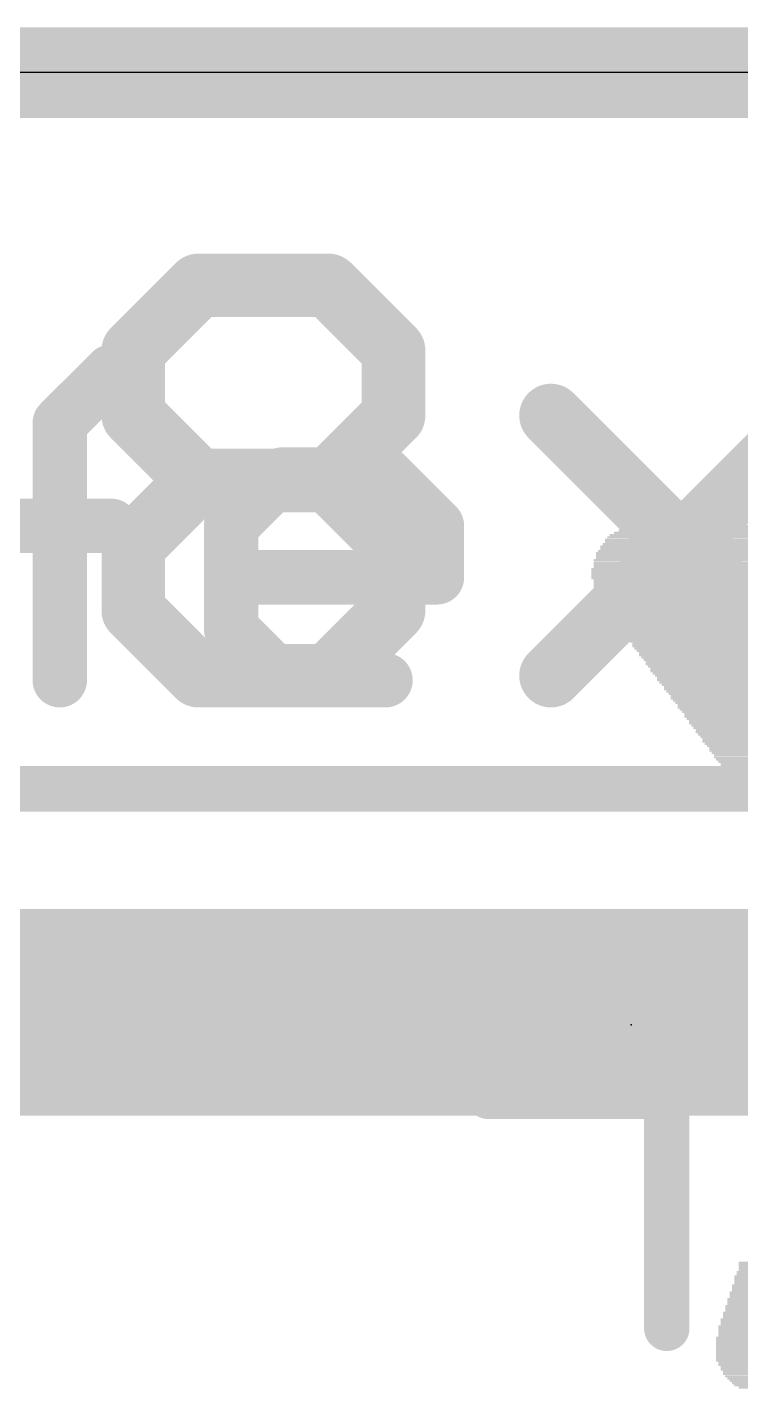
# Model space of a CAD drawing. Extents: x -13.4 to 36.9, y -18 to 22.9.
# Drawn here: x 12.661 to 14.658, y 10.284 to 14.097 of the extents above; entities that cross this region are included whole.
import ezdxf

# ---------------------------------------------------------------- set-up
doc = ezdxf.new("R2010")
doc.units = 0
for name, color, linetype in [('1', 12, 'CONTINUOUS'), ('16', 132, 'CONTINUOUS'), ('20', 53, 'CONTINUOUS'), ('21', 40, 'CONTINUOUS'), ('22', 6, 'CONTINUOUS'), ('23', 53, 'CONTINUOUS'), ('47', 253, 'CONTINUOUS')]:
    doc.layers.add(name, color=color, linetype=linetype)

# ---------------------------------------------------------------- blocks, each defined once
blk = doc.blocks.new('RECT')
blk.add_solid([(-0.5, -0.5), (0.5, -0.5), (-0.5, 0.5), (0.5, 0.5)])

msp = doc.modelspace()

# ---------------------------------------------------------------- linework, layer by layer
at = {"layer": '1', "const_width": 0.254}
for points in [[(30.226, 13.97), (-1.524, 13.97)], [(10.922, 11.176), (18.862, 11.176)]]:
    msp.add_lwpolyline(points, dxfattribs=at)
at = {"layer": '16', "const_width": 0.254}
msp.add_lwpolyline([(3.048, 11.43), (21.463, 11.43)], dxfattribs=at)
at = {"layer": '20'}
msp.add_line((25.146, 13.97), (3.556, 13.97), dxfattribs=at)
at = {"layer": '21'}
for points, const_width in [([(12.7517, 12.9885), (12.8958, 13.1325)], 0.1524), ([(12.7517, 12.2682), (12.7517, 12.9885)], 0.1524), ([(13.2313, 12.7004), (13.3754, 12.8444)], 0.1524), ([(13.3754, 12.8444), (13.6635, 12.8444)], 0.1524), ([(13.6635, 12.8444), (13.8076, 12.7004)], 0.1524), ([(12.6077, 12.7004), (12.8958, 12.7004)], 0.1524), ([(13.2313, 12.4123), (13.2313, 12.7004)], 0.1524), ([(13.8076, 12.7004), (13.8076, 12.5563)], 0.1524), ([(13.8076, 12.5563), (13.2313, 12.5563)], 0.1524), ([(13.3754, 12.2682), (13.2313, 12.4123)], 0.1524), ([(13.6635, 12.2682), (13.3754, 12.2682)], 0.1524), ([(13.951, 11.353), (2.001, 11.353)], 0.127), ([(13.951, 11.103), (13.951, 11.353)], 0.127), ([(14.451, 11.103), (13.951, 11.103)], 0.127), ([(14.451, 10.453), (14.451, 11.103)], 0.127)]:
    msp.add_lwpolyline(points, dxfattribs=dict(at, const_width=const_width))
for points, const_width in [([(12.9227, 13.1056, 1), (12.8688, 13.1595)], 0.0762), ([(12.7898, 12.9885, 1), (12.7136, 12.9885)], 0.0762), ([(12.7248, 13.0154, 1), (12.7787, 12.9615)], 0.0762), ([(13.3754, 12.8825, 1), (13.3754, 12.8063)], 0.0762), ([(13.4023, 12.8175, 1), (13.3485, 12.8714)], 0.0762), ([(13.6905, 12.8714, 1), (13.6366, 12.8175)], 0.0762), ([(13.6635, 12.8063, 1), (13.6635, 12.8825)], 0.0762), ([(12.8958, 12.6623, 1), (12.8958, 12.7385)], 0.0762), ([(13.2694, 12.7004, 1), (13.1932, 12.7004)], 0.0762), ([(13.8457, 12.7004, 1), (13.7695, 12.7004)], 0.0762), ([(13.2044, 12.7273, 1), (13.2583, 12.6734)], 0.0762), ([(13.7806, 12.6734, 1), (13.8345, 12.7273)], 0.0762), ([(13.2313, 12.5944, 1), (13.2313, 12.5182)], 0.0762), ([(13.8076, 12.5182, 1), (13.8076, 12.5944)], 0.0762), ([(13.7695, 12.5563, 1), (13.8457, 12.5563)], 0.0762), ([(13.2583, 12.4392, 1), (13.2044, 12.3853)], 0.0762), ([(13.1932, 12.4123, 1), (13.2694, 12.4123)], 0.0762), ([(13.3754, 12.3063, 1), (13.3754, 12.2301)], 0.0762), ([(13.3485, 12.2413, 1), (13.4023, 12.2951)], 0.0762), ([(13.6635, 12.2301, 1), (13.6635, 12.3063)], 0.0762), ([(12.7136, 12.2682, 1), (12.7898, 12.2682)], 0.0762), ([(13.9828, 11.353, 1), (13.9192, 11.353)], 0.0635), ([(13.951, 11.3212, 1), (13.951, 11.3848)], 0.0635), ([(13.951, 11.1348, 1), (13.951, 11.0712)], 0.0635), ([(13.9192, 11.103, 1), (13.9828, 11.103)], 0.0635), ([(14.4828, 11.103, 1), (14.4192, 11.103)], 0.0635), ([(14.451, 11.0712, 1), (14.451, 11.1348)], 0.0635), ([(14.4192, 10.453, 1), (14.4828, 10.453)], 0.0635)]:
    msp.add_lwpolyline(points, format="xyb", dxfattribs=dict(at, const_width=const_width))
at = {"layer": '22'}
for points, const_width in [([(13.1397, 13.374), (12.9575, 13.1918)], 0.1778), ([(13.504, 13.374), (13.1397, 13.374)], 0.1778), ([(13.6862, 13.1918), (13.504, 13.374)], 0.1778), ([(12.9575, 13.1918), (12.9575, 13.0097)], 0.1778), ([(13.6862, 13.0097), (13.6862, 13.1918)], 0.1778), ([(12.9575, 13.0097), (13.1397, 12.8275)], 0.1778), ([(13.504, 12.8275), (13.6862, 13.0097)], 0.1778), ([(14.8556, 13.0097), (14.1269, 12.2809)], 0.1778), ([(14.8556, 12.2809), (14.1269, 13.0097)], 0.1778), ([(13.1397, 12.8275), (12.9575, 12.6453)], 0.1778), ([(13.504, 12.8275), (13.1397, 12.8275)], 0.1778), ([(13.6862, 12.6453), (13.504, 12.8275)], 0.1778), ([(12.9575, 12.6453), (12.9575, 12.4631)], 0.1778), ([(13.6862, 12.4631), (13.6862, 12.6453)], 0.1778), ([(12.9575, 12.4631), (13.1397, 12.2809)], 0.1778), ([(13.504, 12.2809), (13.6862, 12.4631)], 0.1778), ([(13.1397, 12.2809), (13.504, 12.2809)], 0.1778), ([(0.762, 11.964), (27.762, 11.964)], 0.127), ([(27.262, 11.564), (1.462, 11.564)], 0.127)]:
    msp.add_lwpolyline(points, dxfattribs=dict(at, const_width=const_width))
at = {"layer": '22', "const_width": 0.0889}
for points in [[(13.1397, 13.4185, 1), (13.1397, 13.3296)], [(13.1711, 13.3426, 1), (13.1082, 13.4055)], [(13.5355, 13.4055, 1), (13.4726, 13.3426)], [(13.504, 13.3296, 1), (13.504, 13.4185)], [(13.0019, 13.1918, 1), (12.913, 13.1918)], [(13.7307, 13.1918, 1), (13.6418, 13.1918)], [(12.9261, 13.2233, 1), (12.9889, 13.1604)], [(13.6548, 13.1604, 1), (13.7177, 13.2233)], [(12.9889, 13.0411, 1), (12.9261, 12.9782)], [(13.7177, 12.9782, 1), (13.6548, 13.0411)], [(14.1583, 13.0411, 1), (14.0954, 12.9782)], [(12.913, 13.0097, 1), (13.0019, 13.0097)], [(13.6418, 13.0097, 1), (13.7307, 13.0097)], [(13.1397, 12.8719, 1), (13.1397, 12.783)], [(13.1711, 12.796, 1), (13.1082, 12.8589)], [(13.1082, 12.796, 1), (13.1711, 12.8589)], [(13.5355, 12.8589, 1), (13.4726, 12.796)], [(13.4726, 12.8589, 1), (13.5355, 12.796)], [(13.504, 12.783, 1), (13.504, 12.8719)], [(13.0019, 12.6453, 1), (12.913, 12.6453)], [(12.9261, 12.6767, 1), (12.9889, 12.6138)], [(13.7307, 12.6453, 1), (13.6418, 12.6453)], [(13.6548, 12.6138, 1), (13.7177, 12.6767)], [(12.9889, 12.4945, 1), (12.9261, 12.4317)], [(13.7177, 12.4317, 1), (13.6548, 12.4945)], [(12.913, 12.4631, 1), (13.0019, 12.4631)], [(13.6418, 12.4631, 1), (13.7307, 12.4631)], [(13.1397, 12.3254, 1), (13.1397, 12.2365)], [(13.1082, 12.2495, 1), (13.1711, 12.3123)], [(13.4726, 12.3123, 1), (13.5355, 12.2495)], [(13.504, 12.2365, 1), (13.504, 12.3254)], [(14.0954, 12.3123, 1), (14.1583, 12.2495)]]:
    msp.add_lwpolyline(points, format="xyb", dxfattribs=at)
at = {"layer": '23'}
msp.add_point((14.351, 11.303), dxfattribs=at)
at = {"layer": '47', "const_width": 0.13}
msp.add_lwpolyline([(17.018, 13.97), (-7.03, 13.97)], dxfattribs=at)

# ---------------------------------------------------------------- block references
at = {"layer": '21'}
for p, xscale, yscale in [((14.7511, 12.7), 0.7937, 0.0064), ((14.8114, 12.6619), 1.0668, 0.0064), ((14.805, 12.6683), 1.0414, 0.0063), ((14.7955, 12.6746), 1.0096, 0.0064), ((14.7892, 12.681), 0.9715, 0.0063), ((14.7797, 12.6873), 0.9271, 0.0064), ((14.767, 12.6936), 0.8763, 0.0063), ((14.8463, 12.6238), 1.1874, 0.0064), ((14.8431, 12.6302), 1.1684, 0.0063), ((14.8399, 12.6365), 1.1493, 0.0064), ((14.8305, 12.6429), 1.1303, 0.0063), ((14.8273, 12.6492), 1.1113, 0.0064), ((14.8209, 12.6555), 1.0858, 0.0063), ((14.8622, 12.6048), 1.2319, 0.0063), ((14.8685, 12.5984), 1.2446, 0.0064), ((14.8717, 12.5921), 1.251, 0.0063), ((14.878, 12.5857), 1.2637, 0.0064), ((14.859, 12.6111), 1.2128, 0.0064), ((14.8527, 12.6174), 1.2001, 0.0063), ((14.878, 12.5793), 1.2763, 0.0063), ((14.8844, 12.573), 1.289, 0.0064), ((14.8876, 12.5667), 1.2954, 0.0063), ((14.8971, 12.554), 1.3144, 0.0063), ((14.8908, 12.5603), 1.3017, 0.0064), ((14.9035, 12.5476), 1.3145, 0.0064), ((14.9066, 12.5412), 1.3208, 0.0063), ((14.9098, 12.5349), 1.3272, 0.0064), ((14.913, 12.5286), 1.3335, 0.0063), ((14.9194, 12.5222), 1.3335, 0.0064), ((14.9225, 12.5159), 1.3398, 0.0063), ((14.9289, 12.5095), 1.3399, 0.0064), ((14.932, 12.5031), 1.3462, 0.0063), ((14.9384, 12.4968), 1.3462, 0.0064), ((14.9416, 12.4905), 1.3525, 0.0063), ((14.9479, 12.4841), 1.3526, 0.0064), ((14.9511, 12.4778), 1.3589, 0.0063), ((14.9575, 12.4714), 1.3589, 0.0064), ((14.9606, 12.465), 1.3526, 0.0063), ((14.967, 12.4587), 1.3525, 0.0064), ((14.9702, 12.4524), 1.3589, 0.0063), ((14.9765, 12.446), 1.3589, 0.0064), ((14.9797, 12.4397), 1.3525, 0.0063), ((14.9829, 12.4333), 1.3589, 0.0064), ((14.9892, 12.4269), 1.3589, 0.0063), ((14.9924, 12.4206), 1.3525, 0.0064), ((14.9987, 12.4143), 1.3526, 0.0063), ((15.0019, 12.4079), 1.3589, 0.0064), ((15.0051, 12.4016), 1.3525, 0.0063), ((15.0114, 12.3952), 1.3526, 0.0064), ((15.0145, 12.3889), 1.3589, 0.0063), ((15.0178, 12.3825), 1.3525, 0.0064), ((15.0241, 12.3762), 1.3526, 0.0063), ((15.0305, 12.3698), 1.3525, 0.0064), ((15.0305, 12.3635), 1.3525, 0.0063), ((15.0368, 12.3571), 1.3526, 0.0064), ((15.0432, 12.3508), 1.3525, 0.0063), ((15.2114, 12.3444), 1.6764, 0.0064), ((15.2114, 12.3381), 1.6764, 0.0063), ((15.2115, 12.3317), 1.6637, 0.0064), ((15.2146, 12.3254), 1.6574, 0.0063), ((15.2146, 12.319), 1.6446, 0.0064), ((15.2146, 12.3127), 1.6446, 0.0063), ((15.2178, 12.3063), 1.6383, 0.0064), ((15.2178, 12.3), 1.6256, 0.0063), ((15.2178, 12.2936), 1.6256, 0.0064), ((15.2178, 12.2873), 1.6129, 0.0063), ((15.221, 12.2809), 1.6065, 0.0064), ((15.2241, 12.2746), 1.6002, 0.0063), ((15.2241, 12.2682), 1.6002, 0.0064), ((15.2241, 12.2619), 1.5875, 0.0063), ((15.2273, 12.2555), 1.5812, 0.0064), ((15.2305, 12.2492), 1.5748, 0.0063), ((15.2273, 12.2428), 1.5684, 0.0064), ((15.2305, 12.2365), 1.5621, 0.0063), ((15.2337, 12.2301), 1.5557, 0.0064), ((15.2368, 12.2238), 1.5494, 0.0063), ((15.2368, 12.2174), 1.5494, 0.0064), ((15.2369, 12.2111), 1.5367, 0.0063), ((15.24, 12.2047), 1.5304, 0.0064), ((15.2432, 12.1984), 1.524, 0.0063), ((15.2432, 12.192), 1.524, 0.0064), ((15.2464, 12.1857), 1.5177, 0.0063), ((15.2496, 12.1793), 1.5113, 0.0064), ((15.2495, 12.173), 1.4986, 0.0063), ((15.2495, 12.1666), 1.4986, 0.0064), ((15.2527, 12.1603), 1.4922, 0.0063), ((15.2559, 12.1539), 1.4859, 0.0064), ((15.2559, 12.1476), 1.4859, 0.0063), ((15.2591, 12.1412), 1.4795, 0.0064), ((15.2622, 12.1349), 1.4732, 0.0063), ((15.2654, 12.1285), 1.4668, 0.0064), ((15.2654, 12.1222), 1.4668, 0.0063), ((15.2686, 12.1158), 1.4605, 0.0064), ((15.2718, 12.1095), 1.4541, 0.0063), ((15.2749, 12.1031), 1.4478, 0.0064), ((15.2749, 12.0968), 1.4478, 0.0063), ((15.2781, 12.0904), 1.4414, 0.0064), ((15.0145, 12.0841), 0.9017, 0.0063), ((15.0019, 12.0777), 0.8636, 0.0064), ((14.9924, 12.0714), 0.8445, 0.0063), ((14.9924, 12.065), 0.8319, 0.0064), ((14.9892, 12.0523), 0.8128, 0.0064), ((14.9924, 12.0587), 0.8191, 0.0063), ((14.9924, 12.046), 0.8065, 0.0063), ((14.9924, 12.0396), 0.7937, 0.0064), ((14.9955, 12.0333), 0.7874, 0.0063), ((14.9955, 12.0269), 0.7874, 0.0064), ((14.9987, 12.0206), 0.781, 0.0063), ((15.0019, 12.0142), 0.7747, 0.0064), ((15.0083, 12.0079), 0.7747, 0.0063), ((15.0083, 12.0015), 0.7747, 0.0064), ((15.0114, 11.9952), 0.7684, 0.0063), ((15.0178, 11.9888), 0.7683, 0.0064), ((15.0209, 11.9825), 0.762, 0.0063), ((15.0241, 11.9761), 0.7684, 0.0064), ((15.0305, 11.9698), 0.7683, 0.0063), ((15.0336, 11.9634), 0.762, 0.0064), ((15.0368, 11.9571), 0.7684, 0.0063), ((15.1797, 10.6363), 1.0541, 0.0063), ((15.1479, 10.5982), 1.016, 0.0063), ((15.1575, 10.6109), 1.0223, 0.0063), ((15.1543, 10.6045), 1.016, 0.0064), ((15.1669, 10.6172), 1.0287, 0.0064), ((15.1765, 10.6299), 1.0478, 0.0064), ((15.1702, 10.6235), 1.0351, 0.0063), ((15.1257, 10.5728), 0.9842, 0.0063), ((15.113, 10.5601), 0.9588, 0.0063), ((15.1194, 10.5664), 0.9715, 0.0064), ((15.1384, 10.5854), 0.997, 0.0063), ((15.1321, 10.5791), 0.9843, 0.0064), ((15.1416, 10.5918), 1.0033, 0.0064), ((15.0749, 10.5283), 0.908, 0.0064), ((15.0813, 10.5347), 0.9207, 0.0063), ((15.0686, 10.522), 0.8953, 0.0063), ((15.0971, 10.5473), 0.9398, 0.0063), ((15.0907, 10.541), 0.9271, 0.0064), ((15.1035, 10.5537), 0.9525, 0.0064), ((15.0305, 10.4966), 0.8445, 0.0063), ((15.021, 10.4902), 0.8255, 0.0064), ((15.0114, 10.4839), 0.8064, 0.0063), ((15.059, 10.5156), 0.889, 0.0064), ((15.0495, 10.5092), 0.87, 0.0063), ((15.0432, 10.5029), 0.8573, 0.0064), ((14.9575, 10.4521), 0.7239, 0.0064), ((14.9479, 10.4458), 0.7048, 0.0063), ((14.967, 10.4585), 0.7429, 0.0063), ((14.9987, 10.4775), 0.7938, 0.0064), ((14.9797, 10.4648), 0.7557, 0.0064), ((14.9892, 10.4711), 0.7747, 0.0063), ((14.9066, 10.4204), 0.635, 0.0063), ((14.8971, 10.414), 0.616, 0.0064), ((14.9162, 10.4267), 0.6541, 0.0064), ((14.8876, 10.4077), 0.5969, 0.0063), ((14.9384, 10.4394), 0.6858, 0.0064), ((14.9289, 10.433), 0.6667, 0.0063), ((14.878, 10.4013), 0.5779, 0.0064), ((14.8685, 10.3949), 0.5588, 0.0063), ((14.8558, 10.3886), 0.5334, 0.0064), ((14.8304, 10.3696), 0.4826, 0.0063), ((14.8495, 10.3823), 0.5207, 0.0063), ((14.8368, 10.3759), 0.4953, 0.0064), ((14.8209, 10.3632), 0.4636, 0.0064), ((14.8018, 10.3505), 0.4127, 0.0064), ((14.8146, 10.3568), 0.4381, 0.0063), ((14.7892, 10.3378), 0.3747, 0.0064), ((14.7987, 10.3442), 0.3937, 0.0063), ((14.7797, 10.3315), 0.3429, 0.0063), ((14.7733, 10.3251), 0.3302, 0.0064), ((14.7637, 10.3187), 0.2985, 0.0063), ((14.7606, 10.3124), 0.2794, 0.0064), ((14.7511, 10.3061), 0.2477, 0.0063), ((14.7447, 10.2997), 0.2222, 0.0064), ((14.7384, 10.2934), 0.1969, 0.0063), ((14.7352, 10.287), 0.1651, 0.0064)]:
    msp.add_blockref('RECT', p, dxfattribs=dict(at, xscale=xscale, yscale=yscale))

doc.saveas('drawing.dxf')
